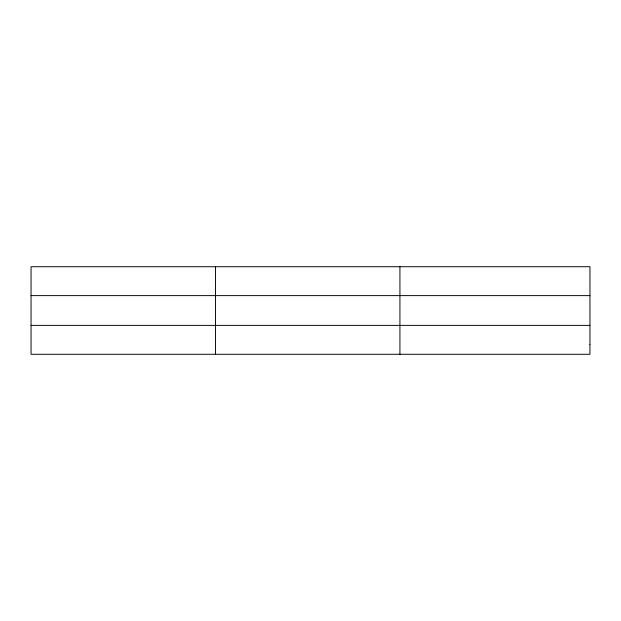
<?xml version="1.0" encoding="UTF-8"?>
<svg xmlns="http://www.w3.org/2000/svg" width="621" height="621" viewBox="0 0 621 621"><rect width="100%" height="100%" fill="white"/><g stroke="black" fill="none" stroke-linecap="round" stroke-linejoin="round"><path stroke-width="0.93" d="M215.487 354.28L215.487 266.72M399.924 354.28L399.924 266.72M31.05 295.612L589.95 295.612M31.05 325.388L589.95 325.388M589.95 344.647L589.95 354.28L31.05 354.28L31.05 266.72L589.95 266.72L589.95 344.647"/></g></svg>
